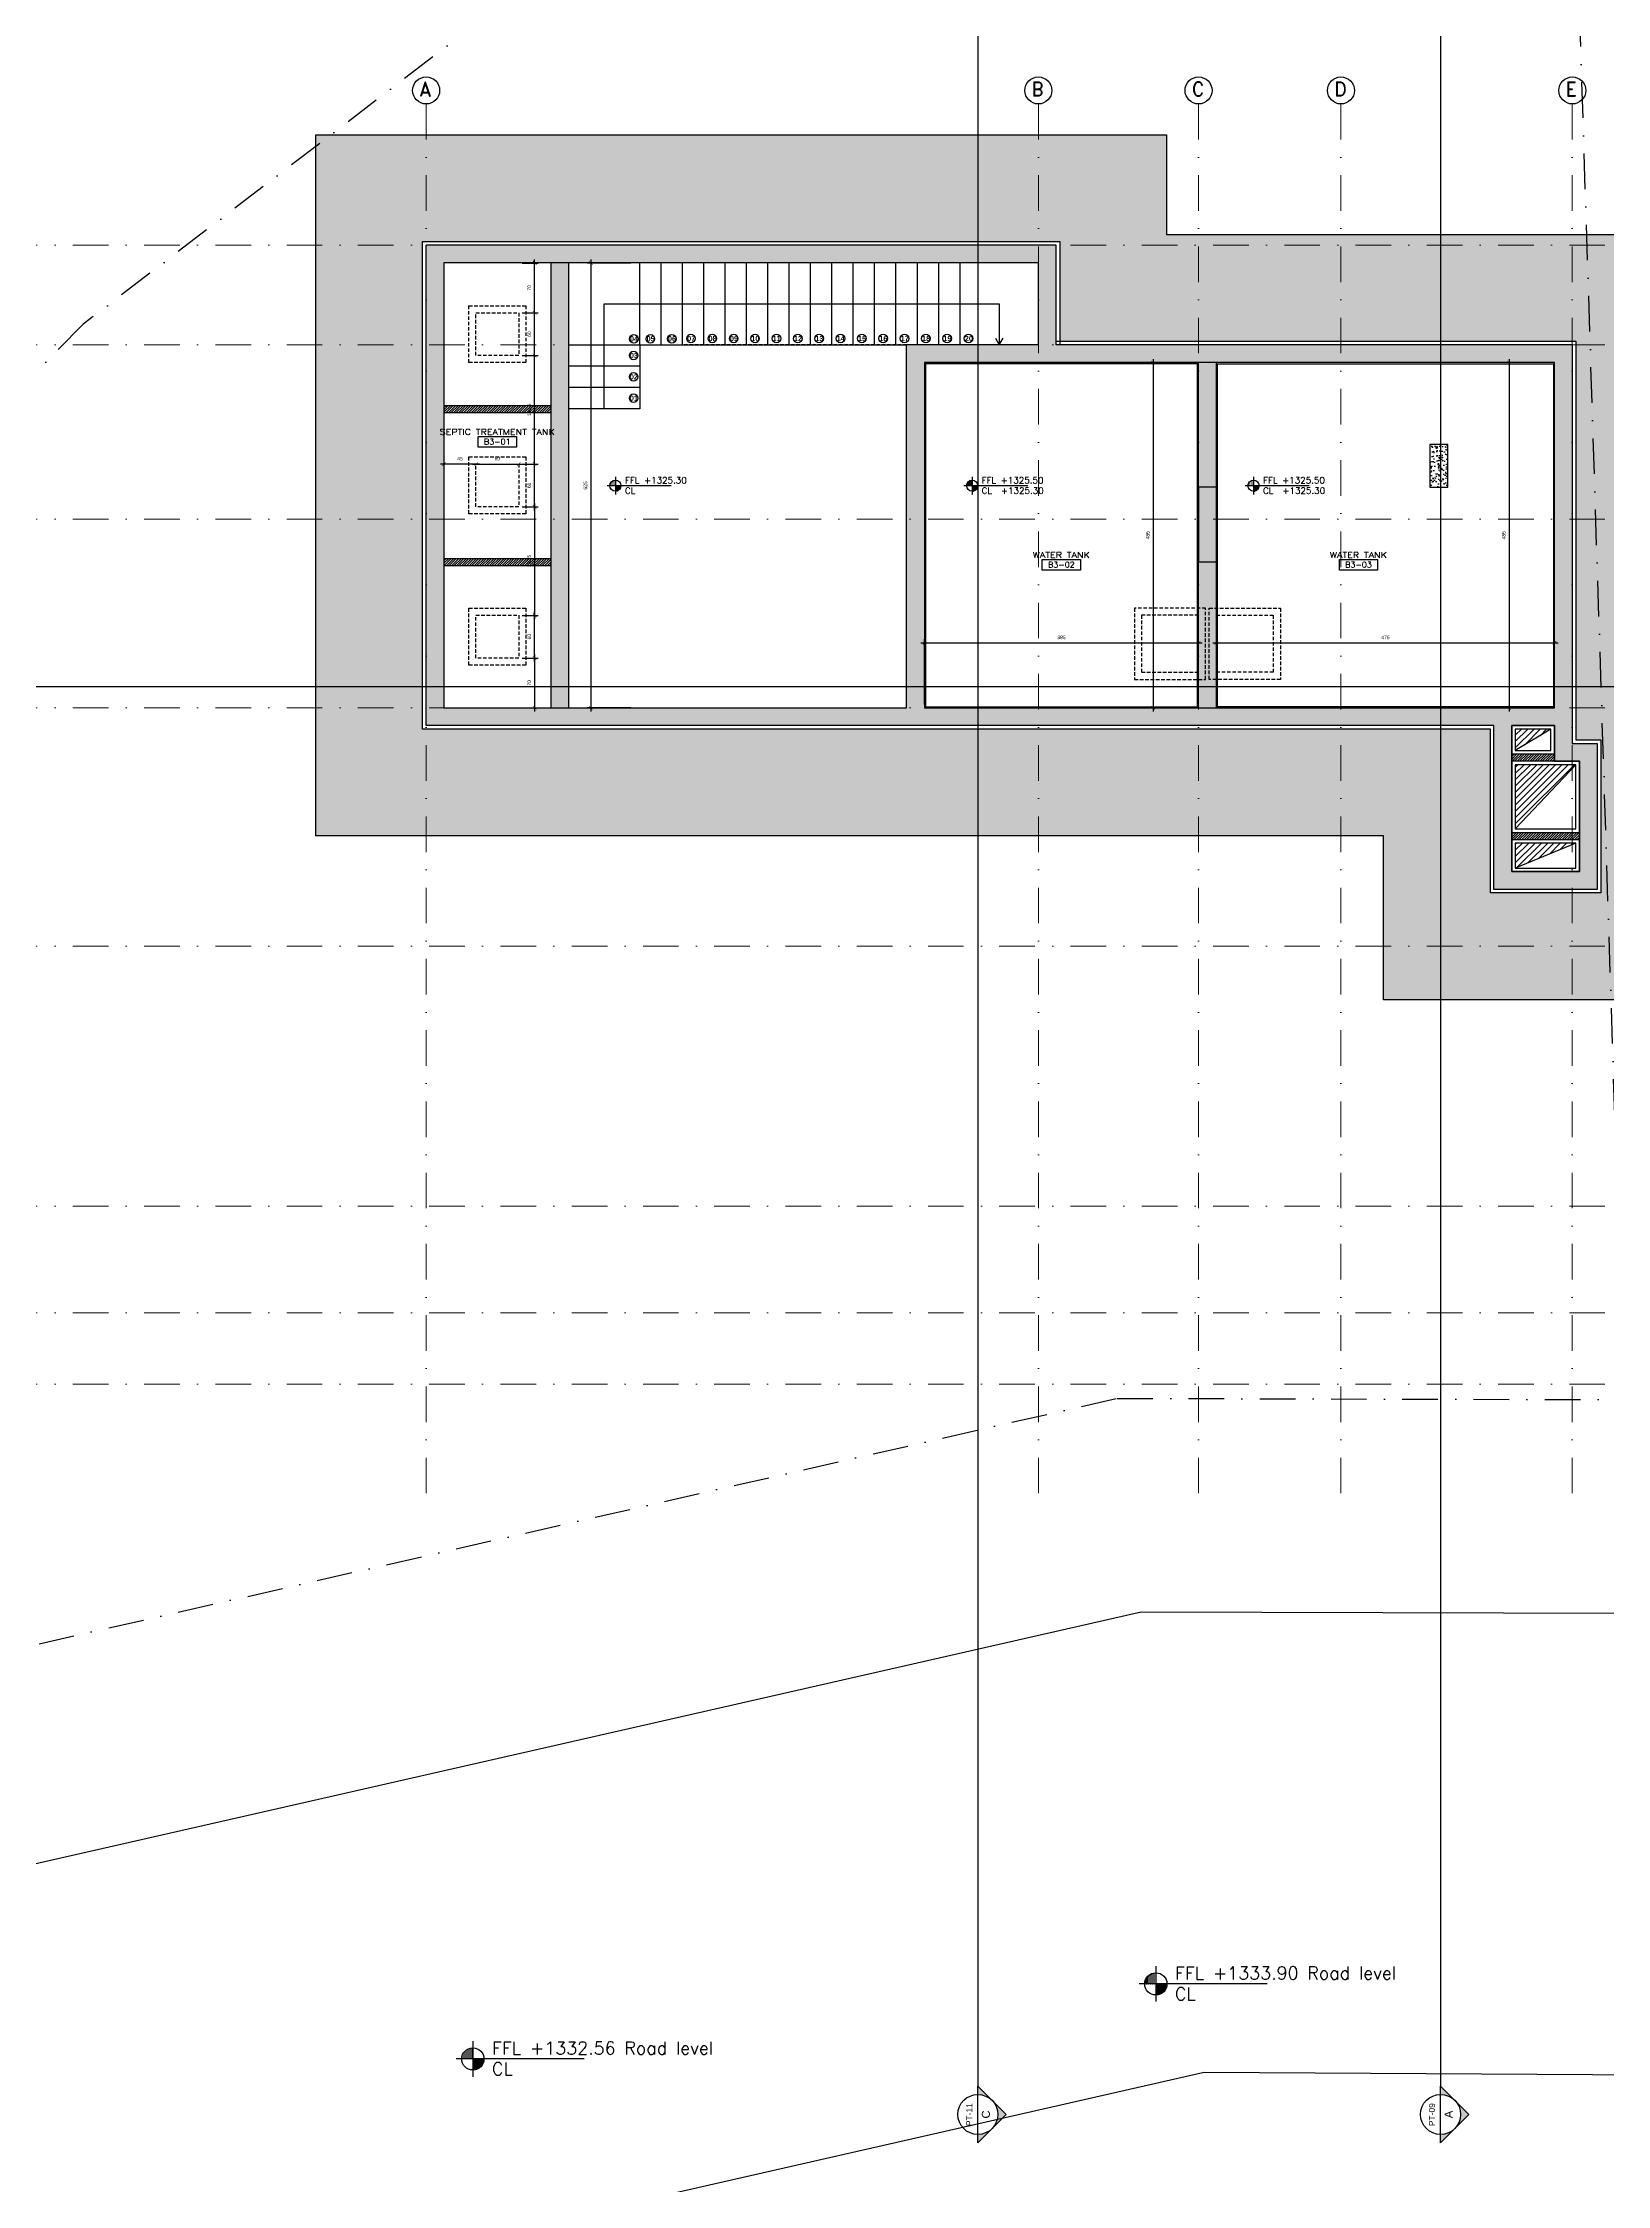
# Model space of a CAD drawing. Header units: centimetres. Extents: x 96271 to 179142, y 9855 to 112216.
# Drawn here: x 138338 to 140536, y 100050 to 103060 of the extents above; entities that cross this region are included whole.
import ezdxf
from ezdxf.enums import TextEntityAlignment as Align

# ---------------------------------------------------------------- set-up
doc = ezdxf.new("R2010")
doc.units = ezdxf.units.CM
doc.header["$LTSCALE"] = 100
doc.header["$MEASUREMENT"] = 0
doc.header["$PDSIZE"] = 0.2
for name, pattern in [('DASHDOT', [1, 0.5, -0.25, 0, -0.25]), ('DASHDOT2', [12.7, 6.35, -3.175, 0, -3.175]), ('DASHED', [0.75, 0.5, -0.25])]:
    doc.linetypes.add(name, pattern=pattern)
doc.layers.get('0').update_dxf_attribs({"linetype": 'CONTINUOUS'})
doc.layers.get('DEFPOINTS').update_dxf_attribs({"linetype": 'CONTINUOUS'})
for name, color, linetype in [('A-ANOTATION', 7, 'CONTINUOUS'), ('A-Dim', 2, 'CONTINUOUS'), ('A-Flor-Str', 3, 'CONTINUOUS'), ('A-Otln-Abv', 1, 'DASHED'), ('A-Otln-Lot Limit', 4, 'CONTINUOUS'), ('A-Patt-CMU', 8, 'CONTINUOUS'), ('A-Patt-Strcr', 8, 'CONTINUOUS'), ('A-PLASTER', 51, 'CONTINUOUS'), ('A-Setback', 3, 'DASHDOT'), ('A-Shaft', 31, 'CONTINUOUS'), ('A-Slab limit', 53, 'CONTINUOUS'), ('A-Wall-Full', 5, 'CONTINUOUS'), ('A-Wall-Strctr', 6, 'CONTINUOUS'), ('plan-elevation level', 7, 'CONTINUOUS'), ('plan-stair steps nbr', 224, 'CONTINUOUS'), ('S-AXIS-ANOT', 1, 'DASHDOT')]:
    doc.layers.add(name, color=color, linetype=linetype)
doc.layers.add('A-Sect-Iden', color=191, linetype='CONTINUOUS', lineweight=25)
doc.layers.add('S-AXIS-GRID', color=1, linetype='DASHDOT2', lineweight=9)
doc.styles.add('ARIAL', font='arialbd.ttf')
doc.styles.add('ROMAND', font='romand.shx', dxfattribs={"height": 10})
doc.styles.add('ROMANS', font='romans.shx')
doc.styles.get("Standard").update_dxf_attribs({"font": 'arial.ttf'})
doc.dimstyles.new('1-50', dxfattribs={"dimtxt": 11.25, "dimasz": 5, "dimexe": 5, "dimexo": 5, "dimgap": 5, "dimtad": 1, "dimdec": 1, "dimrnd": 0.5, "dimzin": 12, "dimdsep": 46, "dimtxsty": 'Standard', "dimblk": 'ARCHTICK', "dimcen": 0.09, "dimdle": 5, "dimadec": 0, "dimazin": 3, "dimtfac": 1, "dimtdec": 1, "dimtix": 1, "dimtofl": 0, "dimtmove": 1, "dimatfit": 3, "dimfxl": 5, "dimtolj": 1, "dimtzin": 0, "dimarcsym": 0})
pattern_1 = [(90, (894916.29, -703049.082), (14.2875, 7.14375), [0, -14.2875])]
pattern_2 = [(50, (139598.393, 77124.047), (14.3452037, -1.2550427), [1.5, -16.5]), (355, (139598.393, 77124.047), (-2.775027, 15.043843), [1.2, -13.2]), (100.451444, (139599.589, 77123.942), (11.570177, 13.7888), [1.274804, -14.022842]), (46.1842, (139598.393, 77128.047), (21.344827, -3.310386), [2.25, -24.75]), (96.63564, (139600.172, 77127.77), (18.693239, 19.482372), [1.912207, -21.034275]), (351.18416, (139598.393, 77128.047), (18.693239, 19.482372), [1.8, -19.8]), (21, (139600.393, 77127.047), (11.938141, -8.052378), [1.5, -16.5]), (326, (139600.393, 77127.047), (4.866307, 14.503001), [1.2, -13.2]), (71.451445, (139601.388, 77126.376), (16.8044475, 6.450623), [1.274804, -14.022842]), (37.5, (139598.393, 77124.047), (0.2431971, 6.6578771), [0, -13.04, 0, -13.4, 0, -13.25]), (7.5, (139598.393, 77124.047), (5.2613907, 7.8882342), [0, -7.64, 0, -12.74, 0, -5.05]), (327.5, (139593.933, 77124.047), (10.6764487, -0.4510974), [0, -5, 0, -15.6, 0, -20.7]), (317.5, (139591.933, 77124.047), (11.6637234, 2.0020996), [0, -6.5, 0, -10.36, 0, -14.7])]

# ---------------------------------------------------------------- blocks, each defined once
blk = doc.blocks.new('_ArchTick')
at = {"color": 0, "linetype": 'ByBlock', "const_width": 0.15}
blk.add_lwpolyline([(-0.5, -0.5), (0.5, 0.5)], dxfattribs=at)
blk = doc.blocks.new('*D202')
at = {"layer": 'A-Dim', "color": 0, "lineweight": -2, "transparency": 16777216}
for p, q in [((139956.6, 102610.3), (139892.9, 102610.3)), ((139897.9, 102615.3), (139897.9, 102120.3)), ((139956.6, 102125.3), (139892.9, 102125.3))]:
    blk.add_line(p, q, dxfattribs=at)
at = {"layer": 'DEFPOINTS', "color": 0, "transparency": 16777216}
for p in [(139961.6, 102610.3), (139897.9, 102125.3), (139961.6, 102125.3)]:
    blk.add_point(p, dxfattribs=at)
at = {"layer": 'A-Dim', "color": 0, "lineweight": -2, "transparency": 16777216, "xscale": 5, "yscale": 5, "zscale": 5}
for p, rotation in [((139897.9, 102610.3), 90), ((139897.9, 102125.3), 270)]:
    blk.add_blockref('_ArchTick', p, dxfattribs=dict(at, rotation=rotation))
at = {"layer": 'A-Dim', "color": 0, "transparency": 16777216, "insert": (139890.3, 102367.8), "char_height": 5, "attachment_point": 5, "rotation": 90}
blk.add_mtext('\\A1;485', dxfattribs=at)
blk = doc.blocks.new('*D203')
at = {"layer": 'A-Dim', "color": 0, "lineweight": -2, "transparency": 16777216}
for p, q in [((139981.6, 102216.7), (140466.6, 102216.7)), ((139986.6, 102130.3), (139986.6, 102221.7)), ((140461.6, 102130.3), (140461.6, 102221.7))]:
    blk.add_line(p, q, dxfattribs=at)
at = {"layer": 'DEFPOINTS', "color": 0, "transparency": 16777216}
for p in [(140461.6, 102216.7), (139986.6, 102125.3), (140461.6, 102125.3)]:
    blk.add_point(p, dxfattribs=at)
at = {"layer": 'A-Dim', "color": 0, "lineweight": -2, "transparency": 16777216, "xscale": 5, "yscale": 5, "zscale": 5, "rotation": 180}
blk.add_blockref('_ArchTick', (139986.6, 102216.7), dxfattribs=at)
at = {"layer": 'A-Dim', "color": 0, "lineweight": -2, "transparency": 16777216, "xscale": 5, "yscale": 5, "zscale": 5}
blk.add_blockref('_ArchTick', (140461.6, 102216.7), dxfattribs=at)
at = {"layer": 'A-Dim', "color": 0, "transparency": 16777216, "insert": (140224.1, 102224.2), "char_height": 5, "attachment_point": 5}
blk.add_mtext('\\A1;475', dxfattribs=at)
blk = doc.blocks.new('*D204')
at = {"layer": 'A-Dim', "color": 0, "lineweight": -2, "transparency": 16777216}
for p, q in [((139571.6, 102216.7), (139966.6, 102216.7)), ((139576.6, 102130.3), (139576.6, 102221.7)), ((139961.6, 102130.3), (139961.6, 102221.7))]:
    blk.add_line(p, q, dxfattribs=at)
at = {"layer": 'DEFPOINTS', "color": 0, "transparency": 16777216}
for p in [(139961.6, 102216.7), (139576.6, 102125.3), (139961.6, 102125.3)]:
    blk.add_point(p, dxfattribs=at)
at = {"layer": 'A-Dim', "color": 0, "lineweight": -2, "transparency": 16777216, "xscale": 5, "yscale": 5, "zscale": 5, "rotation": 180}
blk.add_blockref('_ArchTick', (139576.6, 102216.7), dxfattribs=at)
at = {"layer": 'A-Dim', "color": 0, "lineweight": -2, "transparency": 16777216, "xscale": 5, "yscale": 5, "zscale": 5}
blk.add_blockref('_ArchTick', (139961.6, 102216.7), dxfattribs=at)
at = {"layer": 'A-Dim', "color": 0, "transparency": 16777216, "insert": (139769.1, 102224.3), "char_height": 5, "attachment_point": 5}
blk.add_mtext('\\A1;385', dxfattribs=at)
blk = doc.blocks.new('CL-FFL-PLAN')
at = {"layer": 'plan-elevation level'}
h = blk.add_hatch(dxfattribs=at)
h.set_pattern_fill('DOTS', color=232, scale=9, angle=90, style=0)
h.set_pattern_definition(pattern_1)
h.paths.add_polyline_path([(-1229, 207), (-1229, 50), (-1385, 50, -0.414214)])
h = blk.add_hatch(dxfattribs=at)
h.set_pattern_fill('DOTS', color=232, scale=9, angle=90, style=0)
h.set_pattern_definition(pattern_1)
h.paths.add_polyline_path([(-1229, 50), (-1072, 50, -0.414214), (-1229, -106)])
at = {"layer": 'plan-elevation level', "color": 7, "ltscale": 111}
for p, q in [((337, 50), (-1463, 50)), ((-1229, 301), (-1229, -200))]:
    blk.add_line(p, q, dxfattribs=at)
blk.add_circle((-1229, 50), 156, dxfattribs=at)
at = {"layer": 'plan-elevation level', "color": 111, "ltscale": 111, "style": 'ROMAND'}
for s, p in [('CL', (-960, -180)), ('FFL', (-960, 110))]:
    blk.add_text(s, height=180, dxfattribs=at).set_placement(p)
for tag, p in [('FFL', (-424, 113)), ('CL', (-417, -180))]:
    blk.add_attdef(tag, p, '', height=180, dxfattribs=at)
blk = doc.blocks.new('*D205')
at = {"layer": 'A-Dim', "color": 0, "lineweight": -2, "transparency": 16777216}
for p, q in [((140456.6, 102610.3), (140392.9, 102610.3)), ((140397.9, 102615.3), (140397.9, 102120.3)), ((140456.6, 102125.3), (140392.9, 102125.3))]:
    blk.add_line(p, q, dxfattribs=at)
at = {"layer": 'DEFPOINTS', "color": 0, "transparency": 16777216}
for p in [(140461.6, 102610.3), (140397.9, 102125.3), (140461.6, 102125.3)]:
    blk.add_point(p, dxfattribs=at)
at = {"layer": 'A-Dim', "color": 0, "lineweight": -2, "transparency": 16777216, "xscale": 5, "yscale": 5, "zscale": 5}
for p, rotation in [((140397.9, 102610.3), 90), ((140397.9, 102125.3), 270)]:
    blk.add_blockref('_ArchTick', p, dxfattribs=dict(at, rotation=rotation))
at = {"layer": 'A-Dim', "color": 0, "transparency": 16777216, "insert": (140390.3, 102367.8), "char_height": 5, "attachment_point": 5, "rotation": 90}
blk.add_mtext('\\A1;485', dxfattribs=at)
blk = doc.blocks.new('Anno_Section_A2')
blk.add_line((2.5, 0), (-2.5, 0))
blk.add_circle((0, 0), 2.5)
at = {"style": 'ROMANS'}
blk.add_attdef('NUMBER', text='', height=1, dxfattribs=at).set_placement((0, 0.5), align=Align.CENTER)
blk.add_attdef('SHEET', text='', height=0.75, dxfattribs=at).set_placement((0, -0.5), align=Align.TOP_CENTER)
blk = doc.blocks.new('Anno_Arrow_A2')
h = blk.add_hatch(color=256)
h.paths.add_polyline_path([(-1.77, 1.77), (-3.54, 0), (-2.5, 0, -0.198912)])
h.paths.add_polyline_path([(0, 3.54), (-1.77, 1.77, -0.414214), (1.77, 1.77)])
h.paths.add_polyline_path([(2.37, 1.16), (2.25, 1.1, -0.114349), (2.5, 0), (3.54, 0)])
h.paths.add_polyline_path([(1.77, 1.77, -0.082683), (2.25, 1.1), (2.37, 1.16)])
blk.add_lwpolyline([(-2.5, 0), (-3.54, 0), (0, 3.54), (3.54, 0), (2.5, 0)])
blk = doc.blocks.new('*D200')
at = {"layer": 'A-Dim', "color": 0, "lineweight": -2, "transparency": 16777216}
for p, q in [((139107.9, 102755.3), (139107.9, 102120.3)), ((139163.9, 102750.3), (139102.9, 102750.3)), ((139163.9, 102125.3), (139102.9, 102125.3))]:
    blk.add_line(p, q, dxfattribs=at)
at = {"layer": 'DEFPOINTS', "color": 0, "transparency": 16777216}
for p in [(139168.9, 102750.3), (139107.9, 102125.3), (139168.9, 102125.3)]:
    blk.add_point(p, dxfattribs=at)
at = {"layer": 'A-Dim', "color": 0, "lineweight": -2, "transparency": 16777216, "xscale": 5, "yscale": 5, "zscale": 5}
for p, rotation in [((139107.9, 102750.3), 90), ((139107.9, 102125.3), 270)]:
    blk.add_blockref('_ArchTick', p, dxfattribs=dict(at, rotation=rotation))
at = {"layer": 'A-Dim', "color": 0, "transparency": 16777216, "insert": (139100.3, 102437.8), "char_height": 5, "attachment_point": 5, "rotation": 90}
blk.add_mtext('\\A1;625', dxfattribs=at)
blk = doc.blocks.new('room tag')
at = {"color": 7}
blk.add_lwpolyline([(-571, 112), (613, 112), (613, -224), (-571, -224)], close=True, dxfattribs=at)
at = {"color": 2, "style": 'ROMAND'}
blk.add_attdef('ROOM.NO', text='', height=180, dxfattribs=at).set_placement((20, -140), align=Align.CENTER)
at = {"color": 30, "style": 'ROMAND', "width": 1.2}
blk.add_attdef('ROOM', text='', height=180, dxfattribs=at).set_placement((17, 162), align=Align.CENTER)
blk = doc.blocks.new('*D280')
at = {"layer": 'A-Dim', "color": 0, "lineweight": -2, "transparency": 16777216}
blk.add_line((138951.6, 102467.8), (138896.6, 102467.8), dxfattribs=at)
at = {"layer": 'DEFPOINTS', "color": 0, "transparency": 16777216}
for p in [(138901.6, 102467.8), (138901.6, 102467.8), (138946.6, 102467.8)]:
    blk.add_point(p, dxfattribs=at)
at = {"layer": 'A-Dim', "color": 0, "lineweight": -2, "transparency": 16777216, "xscale": 5, "yscale": 5, "zscale": 5, "rotation": 180}
blk.add_blockref('_ArchTick', (138901.6, 102467.8), dxfattribs=at)
at = {"layer": 'A-Dim', "color": 0, "lineweight": -2, "transparency": 16777216, "xscale": 5, "yscale": 5, "zscale": 5}
blk.add_blockref('_ArchTick', (138946.6, 102467.8), dxfattribs=at)
at = {"layer": 'A-Dim', "color": 0, "transparency": 16777216, "insert": (138924.1, 102475.4), "char_height": 5, "attachment_point": 5}
blk.add_mtext('\\A1;45', dxfattribs=at)
blk = doc.blocks.new('*D281')
at = {"layer": 'A-Dim', "color": 0, "lineweight": -2, "transparency": 16777216}
blk.add_line((138941.6, 102467.8), (139011.6, 102467.8), dxfattribs=at)
at = {"layer": 'DEFPOINTS', "color": 0, "transparency": 16777216}
for p in [(138946.6, 102467.8), (139006.6, 102467.8), (139006.6, 102467.8)]:
    blk.add_point(p, dxfattribs=at)
at = {"layer": 'A-Dim', "color": 0, "lineweight": -2, "transparency": 16777216, "xscale": 5, "yscale": 5, "zscale": 5, "rotation": 180}
blk.add_blockref('_ArchTick', (138946.6, 102467.8), dxfattribs=at)
at = {"layer": 'A-Dim', "color": 0, "lineweight": -2, "transparency": 16777216, "xscale": 5, "yscale": 5, "zscale": 5}
blk.add_blockref('_ArchTick', (139006.6, 102467.8), dxfattribs=at)
at = {"layer": 'A-Dim', "color": 0, "transparency": 16777216, "insert": (138976.6, 102475.4), "char_height": 5, "attachment_point": 5}
blk.add_mtext('\\A1;60', dxfattribs=at)
blk = doc.blocks.new('*D282')
at = {"layer": 'A-Dim', "color": 0, "lineweight": -2, "transparency": 16777216}
for p, q in [((139011.6, 102467.8), (139034, 102467.8)), ((139029, 102402.8), (139029, 102472.8)), ((139011.6, 102407.8), (139034, 102407.8))]:
    blk.add_line(p, q, dxfattribs=at)
at = {"layer": 'DEFPOINTS', "color": 0, "transparency": 16777216}
for p in [(139006.6, 102467.8), (139029, 102467.8), (139006.6, 102407.8)]:
    blk.add_point(p, dxfattribs=at)
at = {"layer": 'A-Dim', "color": 0, "lineweight": -2, "transparency": 16777216, "xscale": 5, "yscale": 5, "zscale": 5}
for p, rotation in [((139029, 102467.8), 90), ((139029, 102407.8), 270)]:
    blk.add_blockref('_ArchTick', p, dxfattribs=dict(at, rotation=rotation))
at = {"layer": 'A-Dim', "color": 0, "transparency": 16777216, "insert": (139021.4, 102437.8), "char_height": 5, "attachment_point": 5, "rotation": 90}
blk.add_mtext('\\A1;60', dxfattribs=at)
blk = doc.blocks.new('*D283')
at = {"layer": 'A-Dim', "color": 0, "lineweight": -2, "transparency": 16777216}
for p, q in [((139011.6, 102407.8), (139034, 102407.8)), ((139029, 102412.8), (139029, 102250.3)), ((139011.6, 102255.3), (139034, 102255.3))]:
    blk.add_line(p, q, dxfattribs=at)
at = {"layer": 'DEFPOINTS', "color": 0, "transparency": 16777216}
for p in [(139006.6, 102407.8), (139006.6, 102255.3), (139029, 102255.3)]:
    blk.add_point(p, dxfattribs=at)
at = {"layer": 'A-Dim', "color": 0, "lineweight": -2, "transparency": 16777216, "xscale": 5, "yscale": 5, "zscale": 5}
for p, rotation in [((139029, 102407.8), 90), ((139029, 102255.3), 270)]:
    blk.add_blockref('_ArchTick', p, dxfattribs=dict(at, rotation=rotation))
at = {"layer": 'A-Dim', "color": 0, "transparency": 16777216, "insert": (139021.4, 102331.6), "char_height": 5, "attachment_point": 5, "rotation": 90}
blk.add_mtext('\\A1;152.5', dxfattribs=at)
blk = doc.blocks.new('*D284')
at = {"layer": 'A-Dim', "color": 0, "lineweight": -2, "transparency": 16777216}
for p, q in [((139011.6, 102255.3), (139034, 102255.3)), ((139029, 102190.3), (139029, 102260.3)), ((139011.6, 102195.3), (139034, 102195.3))]:
    blk.add_line(p, q, dxfattribs=at)
at = {"layer": 'DEFPOINTS', "color": 0, "transparency": 16777216}
for p in [(139006.6, 102255.3), (139029, 102255.3), (139006.6, 102195.3)]:
    blk.add_point(p, dxfattribs=at)
at = {"layer": 'A-Dim', "color": 0, "lineweight": -2, "transparency": 16777216, "xscale": 5, "yscale": 5, "zscale": 5}
for p, rotation in [((139029, 102255.3), 90), ((139029, 102195.3), 270)]:
    blk.add_blockref('_ArchTick', p, dxfattribs=dict(at, rotation=rotation))
at = {"layer": 'A-Dim', "color": 0, "transparency": 16777216, "insert": (139021.4, 102225.3), "char_height": 5, "attachment_point": 5, "rotation": 90}
blk.add_mtext('\\A1;60', dxfattribs=at)
blk = doc.blocks.new('*D285')
at = {"layer": 'A-Dim', "color": 0, "lineweight": -2, "transparency": 16777216}
for p, q in [((139011.6, 102195.3), (139034, 102195.3)), ((139029, 102200.3), (139029, 102120.3)), ((139011.6, 102125.3), (139034, 102125.3))]:
    blk.add_line(p, q, dxfattribs=at)
at = {"layer": 'DEFPOINTS', "color": 0, "transparency": 16777216}
for p in [(139006.6, 102195.3), (139006.6, 102125.3), (139029, 102125.3)]:
    blk.add_point(p, dxfattribs=at)
at = {"layer": 'A-Dim', "color": 0, "lineweight": -2, "transparency": 16777216, "xscale": 5, "yscale": 5, "zscale": 5}
for p, rotation in [((139029, 102195.3), 90), ((139029, 102125.3), 270)]:
    blk.add_blockref('_ArchTick', p, dxfattribs=dict(at, rotation=rotation))
at = {"layer": 'A-Dim', "color": 0, "transparency": 16777216, "insert": (139021.4, 102160.3), "char_height": 5, "attachment_point": 5, "rotation": 90}
blk.add_mtext('\\A1;70', dxfattribs=at)
blk = doc.blocks.new('*D286')
at = {"layer": 'A-Dim', "color": 0, "lineweight": -2, "transparency": 16777216}
for p, q in [((139011.6, 102620.3), (139034, 102620.3)), ((139029, 102462.8), (139029, 102625.3)), ((139011.6, 102467.8), (139034, 102467.8))]:
    blk.add_line(p, q, dxfattribs=at)
at = {"layer": 'DEFPOINTS', "color": 0, "transparency": 16777216}
for p in [(139006.6, 102620.3), (139029, 102620.3), (139006.6, 102467.8)]:
    blk.add_point(p, dxfattribs=at)
at = {"layer": 'A-Dim', "color": 0, "lineweight": -2, "transparency": 16777216, "xscale": 5, "yscale": 5, "zscale": 5}
for p, rotation in [((139029, 102620.3), 90), ((139029, 102467.8), 270)]:
    blk.add_blockref('_ArchTick', p, dxfattribs=dict(at, rotation=rotation))
at = {"layer": 'A-Dim', "color": 0, "transparency": 16777216, "insert": (139021.4, 102544.1), "char_height": 5, "attachment_point": 5, "rotation": 90}
blk.add_mtext('\\A1;152.5', dxfattribs=at)
blk = doc.blocks.new('*D287')
at = {"layer": 'A-Dim', "color": 0, "lineweight": -2, "transparency": 16777216}
for p, q in [((139011.6, 102680.3), (139034, 102680.3)), ((139029, 102615.3), (139029, 102685.3)), ((139011.6, 102620.3), (139034, 102620.3))]:
    blk.add_line(p, q, dxfattribs=at)
at = {"layer": 'DEFPOINTS', "color": 0, "transparency": 16777216}
for p in [(139006.6, 102680.3), (139029, 102680.3), (139006.6, 102620.3)]:
    blk.add_point(p, dxfattribs=at)
at = {"layer": 'A-Dim', "color": 0, "lineweight": -2, "transparency": 16777216, "xscale": 5, "yscale": 5, "zscale": 5}
for p, rotation in [((139029, 102680.3), 90), ((139029, 102620.3), 270)]:
    blk.add_blockref('_ArchTick', p, dxfattribs=dict(at, rotation=rotation))
at = {"layer": 'A-Dim', "color": 0, "transparency": 16777216, "insert": (139021.4, 102650.3), "char_height": 5, "attachment_point": 5, "rotation": 90}
blk.add_mtext('\\A1;60', dxfattribs=at)
blk = doc.blocks.new('*D288')
at = {"layer": 'A-Dim', "color": 0, "lineweight": -2, "transparency": 16777216}
for p, q in [((139029, 102675.3), (139029, 102755.3)), ((139011.6, 102750.3), (139034, 102750.3)), ((139011.6, 102680.3), (139034, 102680.3))]:
    blk.add_line(p, q, dxfattribs=at)
at = {"layer": 'DEFPOINTS', "color": 0, "transparency": 16777216}
for p in [(139006.6, 102750.3), (139029, 102750.3), (139006.6, 102680.3)]:
    blk.add_point(p, dxfattribs=at)
at = {"layer": 'A-Dim', "color": 0, "lineweight": -2, "transparency": 16777216, "xscale": 5, "yscale": 5, "zscale": 5}
for p, rotation in [((139029, 102750.3), 90), ((139029, 102680.3), 270)]:
    blk.add_blockref('_ArchTick', p, dxfattribs=dict(at, rotation=rotation))
at = {"layer": 'A-Dim', "color": 0, "transparency": 16777216, "insert": (139021.4, 102715.3), "char_height": 5, "attachment_point": 5, "rotation": 90}
blk.add_mtext('\\A1;70', dxfattribs=at)

msp = doc.modelspace()

# ---------------------------------------------------------------- hatches: boundary and pattern name
h = msp.add_hatch()
h.set_pattern_fill('ANSI31', color=256)
h.set_pattern_definition([(45, (149598.39317, 77124.04687), (-0.08838834765, 0.08838834765), [])])
h.paths.add_polyline_path([(139498.225, 102405.728), (139538.812, 102405.728), (139538.812, 102428.911), (139498.225, 102428.911)], flags=9)
h.paths.add_polyline_path([(139718.8, 102542.051), (139718.8, 102573.898), (139695.617, 102573.898), (139695.617, 102542.051)], flags=9)
at = {"layer": 'A-Patt-CMU'}
h = msp.add_hatch(dxfattribs=at)
h.set_pattern_fill('ANSI31', color=256, scale=20, angle=180)
h.set_pattern_definition([(225, (139598.3932, 77124.0469), (1.76776695, -1.76776695), [])])
h.paths.add_polyline_path([(139051.559, 102540.333), (139051.559, 102550.333), (138901.559, 102550.333), (138901.559, 102540.333)])
h.paths.add_polyline_path([(139051.559, 102325.333), (139051.559, 102335.333), (138901.559, 102335.333), (138901.559, 102325.333)])
h = msp.add_hatch(dxfattribs=at)
h.set_pattern_fill('ANSI31', color=256, scale=20, angle=180)
h.set_pattern_definition([(225, (149778.3932, 76934.0933), (1.76776695, -1.76776695), [])])
h.paths.add_polyline_path([(140461.559, 102060.329), (140401.559, 102060.329), (140401.559, 102050.329), (140461.559, 102050.329)])
h.paths.add_polyline_path([(140496.559, 101940.329), (140496.559, 101950.329), (140401.559, 101950.329), (140401.559, 101940.329)])
at = {"layer": 'A-Patt-Strcr'}
h = msp.add_hatch(dxfattribs=at)
h.set_pattern_fill('EARTH', color=256, scale=100)
h.set_pattern_definition([(0, (139598.393, 77124.047), (25, 25), [25, -25]), (0, (139598.393, 77133.422), (25, 25), [25, -25]), (0, (139598.393, 77142.797), (25, 25), [25, -25]), (90, (139601.518, 77145.922), (-25, 25), [25, -25]), (90, (139610.893, 77145.922), (-25, 25), [25, -25]), (90, (139620.268, 77145.922), (-25, 25), [25, -25])])
h.paths.add_polyline_path([(139916.559, 102930.329), (138721.559, 102930.329), (138721.559, 101945.333), (140221.559, 101945.333), (140221.559, 101715.329), (140676.559, 101715.329), (140676.559, 102230.329), (140641.559, 102230.329), (140641.559, 102790.329), (139916.559, 102790.329)])
h.paths.add_polyline_path([(139766.559, 102780.329), (139766.559, 102640.329), (140491.559, 102640.329), (140491.559, 102080.329), (140526.559, 102080.329), (140526.559, 101865.329), (140371.559, 101865.329), (140371.559, 102095.333), (138871.559, 102095.333), (138871.559, 102780.329)], flags=16)
h = msp.add_hatch(dxfattribs=at)
h.set_pattern_fill('AR-CONC', color=256, scale=2)
h.set_pattern_definition(pattern_2)
h.paths.add_polyline_path([(140486.559, 102635.329), (139761.559, 102635.329), (139761.559, 102775.329), (139401.559, 102775.329), (138876.559, 102775.329), (138876.559, 102100.333), (140376.559, 102100.333), (140376.559, 101870.329), (140521.559, 101870.329), (140521.559, 102075.329), (140486.559, 102075.329)])
h.paths.add_polyline_path([(140461.559, 102610.329), (140461.559, 102125.333), (139576.559, 102125.333), (139576.559, 102610.329)], flags=16)
h.paths.add_polyline_path([(139736.559, 102635.329), (139551.559, 102635.329), (139551.559, 102125.333), (138901.559, 102125.333), (138901.559, 102750.329), (139736.559, 102750.329)], flags=16)
h.paths.add_polyline_path([(139961.559, 102435.329), (139986.559, 102435.329), (139986.559, 102330.329), (139961.559, 102330.329)], flags=0)
h.paths.add_polyline_path([(140401.559, 102100.333), (140461.559, 102100.333), (140461.559, 102050.329), (140496.559, 102050.329), (140496.559, 101895.329), (140401.559, 101895.329)], flags=16)
h.paths.add_polyline_path([(139986.559, 102610.329), (139961.559, 102610.329), (139961.559, 102435.329), (139986.559, 102435.329)], flags=0)
h.paths.add_polyline_path([(139986.559, 102435.329), (139961.559, 102435.329), (139961.559, 102330.329), (139986.559, 102330.329)], flags=0)
h.paths.add_polyline_path([(139986.559, 102330.329), (139961.559, 102330.329), (139961.559, 102125.333), (139986.559, 102125.333)], flags=0)
h = msp.add_hatch(dxfattribs=at)
h.set_pattern_fill('AR-CONC', color=256, scale=2)
h.set_pattern_definition(pattern_2)
h.paths.add_polyline_path([(139986.559, 102610.329), (139961.559, 102610.329), (139961.559, 102435.329), (139986.559, 102435.329)])
h.paths.add_polyline_path([(139986.559, 102435.329), (139961.559, 102435.329), (139961.559, 102330.329), (139986.559, 102330.329)])
h.paths.add_polyline_path([(139986.559, 102330.329), (139961.559, 102330.329), (139961.559, 102125.333), (139986.559, 102125.333)])
h.paths.add_polyline_path([(139076.559, 102750.329), (139051.559, 102750.329), (139051.559, 102125.333), (139076.559, 102125.333)])
h = msp.add_hatch(dxfattribs=at)
h.set_pattern_fill('AR-CONC', color=256, scale=2)
h.set_pattern_definition(pattern_2)
h.paths.add_polyline_path([(140311.559, 102495.329), (140286.559, 102495.329), (140286.559, 102435.329), (140311.559, 102435.329)])
at = {"layer": 'A-Shaft'}
h = msp.add_hatch(dxfattribs=at)
h.set_pattern_fill('ANSI31', color=256, scale=50)
h.set_pattern_definition([(45, (149778.393, 76934.0933), (-4.4194174, 4.4194174), [])])
h.paths.add_polyline_path([(140456.559, 102095.333), (140406.559, 102095.333), (140406.559, 102065.329)])
h = msp.add_hatch(dxfattribs=at)
h.set_pattern_fill('ANSI31', color=256, scale=50)
h.set_pattern_definition([(45, (8537.719, 22215.9755), (-4.41941738, 4.41941738), [])])
h.paths.add_polyline_path([(140406.559, 101955.329), (140491.559, 102045.329), (140406.559, 102045.329)])
h = msp.add_hatch(dxfattribs=at)
h.set_pattern_fill('ANSI31', color=256, scale=50)
h.set_pattern_definition([(45, (8517.719, 22105.9755), (-4.41941738, 4.41941738), [])])
h.paths.add_polyline_path([(140406.559, 101900.329), (140491.559, 101935.329), (140406.559, 101935.329)])

# ---------------------------------------------------------------- linework, layer by layer
at = {"layer": 'A-Flor-Str'}
for p, q in [((139176.559, 102635.329), (139176.559, 102750.329)), ((139206.559, 102635.329), (139206.559, 102750.329)), ((139236.559, 102635.329), (139236.559, 102750.329)), ((139266.559, 102635.329), (139266.559, 102750.329)), ((139296.559, 102635.329), (139296.559, 102750.329)), ((139326.559, 102635.329), (139326.559, 102750.329)), ((139356.559, 102635.329), (139356.559, 102750.329)), ((139386.559, 102635.329), (139386.559, 102750.329)), ((139416.559, 102635.329), (139416.559, 102750.329)), ((139446.559, 102635.329), (139446.559, 102750.329)), ((139476.559, 102635.329), (139476.559, 102750.329)), ((139506.559, 102635.329), (139506.559, 102750.329)), ((139536.559, 102635.329), (139536.559, 102750.329)), ((139566.559, 102635.329), (139566.559, 102750.329)), ((139596.559, 102635.329), (139596.559, 102750.329)), ((139626.559, 102635.329), (139626.559, 102750.329)), ((139076.559, 102635.329), (139176.559, 102635.329)), ((139176.559, 102635.329), (139176.559, 102605.329)), ((139176.559, 102635.329), (139551.559, 102635.329)), ((139176.559, 102605.329), (139076.559, 102605.329)), ((139176.559, 102605.329), (139176.559, 102575.329)), ((139176.559, 102575.329), (139076.559, 102575.329)), ((139176.559, 102575.329), (139176.559, 102545.329)), ((139176.559, 102545.329), (139076.559, 102545.329))]:
    msp.add_line(p, q, dxfattribs=at)
for points in [[(139126.559, 102545.329), (139126.559, 102692.829), (139626.559, 102692.829), (139681.559, 102692.829), (139681.559, 102635.329)], [(139676.124, 102644.744), (139681.559, 102635.329), (139686.995, 102644.744)]]:
    msp.add_lwpolyline(points, dxfattribs=at)
at = {"layer": 'A-Otln-Abv', "ltscale": 0.1}
for p, q in [((139236.559, 102635.329), (139236.559, 102750.329)), ((139551.559, 102635.329), (139236.559, 102635.329))]:
    msp.add_line(p, q, dxfattribs=at)
for points in [[(138936.559, 102690.331), (139016.559, 102690.331), (139016.559, 102610.331), (138936.559, 102610.331)], [(138946.559, 102680.331), (139006.559, 102680.331), (139006.559, 102620.331), (138946.559, 102620.331)], [(138936.559, 102477.833), (139016.559, 102477.833), (139016.559, 102397.833), (138936.559, 102397.833)], [(138946.559, 102467.833), (139006.559, 102467.833), (139006.559, 102407.833), (138946.559, 102407.833)], [(138936.559, 102265.333), (139016.559, 102265.333), (139016.559, 102185.333), (138936.559, 102185.333)], [(138946.559, 102255.333), (139006.559, 102255.333), (139006.559, 102195.333), (138946.559, 102195.333)], [(139971.559, 102265.333), (139871.559, 102265.333), (139871.559, 102165.333), (139971.559, 102165.333)], [(139961.559, 102255.333), (139881.559, 102255.333), (139881.559, 102175.333), (139961.559, 102175.333)], [(139976.559, 102265.333), (140076.559, 102265.333), (140076.559, 102165.333), (139976.559, 102165.333)], [(139986.559, 102255.333), (140066.559, 102255.333), (140066.559, 102175.333), (139986.559, 102175.333)]]:
    msp.add_lwpolyline(points, close=True, dxfattribs=at)
at = {"layer": 'A-Otln-Lot Limit'}
for points in [[(136965.712, 100479.123), (137206.535, 100394.564), (137669.865, 100351.712), (139880.741, 100855.19), (141068.865, 100851.94), (140904.471, 106012.018), (140151.894, 106776.773), (140222.083, 107217.518), (139747.22, 107140.456), (139010.375, 107171.007), (138361.687, 107204.5), (137783.533, 107219.682), (137242.113, 106719.747), (137087.264, 106618.541), (136965.712, 100479.08)], [(136358.63, 100003.381), (137049.382, 99760.839), (137736.484, 99700.241), (139969.68, 100208.803), (142228.733, 100195.091), (142638.47, 100315.364)]]:
    msp.add_lwpolyline(points, dxfattribs=at)
at = {"layer": 'A-Patt-Strcr'}
msp.add_lwpolyline([(139916.559, 102790.329), (140641.559, 102790.329), (140641.559, 102230.329), (140676.559, 102230.329), (140676.559, 101715.329), (140221.559, 101715.329), (140221.559, 101945.333), (138721.559, 101945.333), (138721.559, 102930.329), (139916.559, 102930.329)], close=True, dxfattribs=at)
msp.add_lwpolyline([(139761.559, 102640.329), (140491.559, 102640.329), (140491.559, 102080.329), (140526.559, 102080.329), (140526.559, 101865.329), (140371.559, 101865.329), (140371.559, 102095.333), (138871.559, 102095.333), (138871.559, 102780.329), (139766.559, 102780.329), (139766.559, 102635.329)], dxfattribs=at)
at = {"layer": 'A-PLASTER'}
for points in [[(139578.059, 102126.833), (139960.059, 102126.833), (139960.059, 102608.829), (139578.059, 102608.829)], [(139988.059, 102608.829), (140460.059, 102608.829), (140460.059, 102126.833), (139988.059, 102126.833)]]:
    msp.add_lwpolyline(points, close=True, dxfattribs=at)
at = {"layer": 'A-Sect-Iden'}
for p, q in [((139651.559, 103927.158), (139651.559, 100188.999)), ((140301.559, 103927.158), (140301.559, 100188.999)), ((136383.148, 102155.286), (141114.439, 102155.286))]:
    msp.add_line(p, q, dxfattribs=at)
at = {"layer": 'A-Setback'}
msp.add_lwpolyline([(140559.009, 101153.336), (140410.95, 105800.674), (139618.405, 106606.045), (139624.608, 106644.996), (138745.22, 106680.475), (137970.463, 106711.734), (137582.107, 106353.135), (137469.619, 100671.512), (137649.878, 100654.841), (139847.419, 101155.283)], close=True, dxfattribs=at)
msp.add_lwpolyline([(141393.919, 104452.654), (140950.164, 104070.567), (140004.469, 103633.251), (139124.62, 103222.439), (138394.927, 102664.302), (138104.345, 102368.535), (137928.014, 102072.517), (137638.607, 101504.673)], dxfattribs=at)
at = {"layer": 'A-Shaft'}
for p, q in [((140456.559, 102095.333), (140406.559, 102065.329)), ((140491.559, 102045.329), (140406.559, 101955.329)), ((140491.559, 101935.329), (140406.559, 101900.329))]:
    msp.add_line(p, q, dxfattribs=at)
for points in [[(140456.559, 102095.333), (140406.559, 102095.333), (140406.559, 102065.329), (140456.559, 102065.329)], [(140491.559, 102045.329), (140406.559, 102045.329), (140406.559, 101955.329), (140491.559, 101955.329)], [(140491.559, 101935.329), (140406.559, 101935.329), (140406.559, 101900.329), (140491.559, 101900.329)]]:
    msp.add_lwpolyline(points, close=True, dxfattribs=at)
at = {"layer": 'A-Slab limit'}
msp.add_lwpolyline([(140461.559, 102100.333), (140461.559, 102050.329), (140496.559, 102050.329), (140496.559, 101895.329), (140401.559, 101895.329), (140401.559, 102100.333), (140461.559, 102100.333)], dxfattribs=at)
at = {"layer": 'A-Wall-Full'}
for p, q in [((138901.559, 102550.333), (139051.559, 102550.333)), ((138901.559, 102540.333), (139051.559, 102540.333)), ((138901.559, 102335.333), (139051.559, 102335.333)), ((138901.559, 102325.333), (139051.559, 102325.333)), ((140461.559, 102060.329), (140401.559, 102060.329)), ((140461.559, 102050.329), (140401.559, 102050.329)), ((140401.559, 101950.329), (140496.559, 101950.329)), ((140401.559, 101940.329), (140496.559, 101940.329))]:
    msp.add_line(p, q, dxfattribs=at)
at = {"layer": 'A-Wall-Strctr'}
for p, q in [((139401.559, 102775.329), (138876.559, 102775.329)), ((139761.559, 102775.329), (139401.559, 102775.329)), ((139761.559, 102635.329), (139761.559, 102775.329)), ((139051.559, 102750.329), (139051.559, 102125.329)), ((139076.559, 102750.329), (139076.559, 102125.333)), ((139551.559, 102125.333), (139551.559, 102635.329)), ((139736.559, 102635.329), (139551.559, 102635.329)), ((140486.559, 102635.329), (139761.559, 102635.329)), ((139576.559, 102610.329), (139576.559, 102125.333)), ((139961.559, 102125.333), (139961.559, 102610.329)), ((139986.559, 102125.333), (139986.559, 102610.329))]:
    msp.add_line(p, q, dxfattribs=at)
for points in [[(140486.559, 102635.329), (140486.559, 102075.329), (140521.559, 102075.329), (140521.559, 101870.329), (140376.559, 101870.329), (140376.559, 102100.333), (138876.559, 102100.333), (138876.559, 102775.329)], [(139736.559, 102635.329), (139736.559, 102750.329), (138901.559, 102750.329), (138901.559, 102125.333)], [(139576.559, 102125.333), (140461.559, 102125.333), (140461.559, 102610.329), (139576.559, 102610.329)], [(138901.559, 102125.333), (139551.559, 102125.333)], [(140376.559, 102100.333), (139551.559, 102100.333)]]:
    msp.add_lwpolyline(points, dxfattribs=at)
for points in [[(140286.559, 102435.329), (140311.559, 102435.329), (140311.559, 102495.329), (140286.559, 102495.329)], [(139961.559, 102330.329), (139986.559, 102330.329), (139986.559, 102435.329), (139961.559, 102435.329)], [(140401.559, 102100.333), (140401.559, 101895.329), (140496.559, 101895.329), (140496.559, 102050.329), (140461.559, 102050.329), (140461.559, 102100.333)]]:
    msp.add_lwpolyline(points, close=True, dxfattribs=at)
at = {"layer": 'plan-stair steps nbr'}
for centre in [(139168.233, 102643.835), (139191.559, 102643.835), (139221.559, 102643.835), (139248.571, 102644.151), (139278.571, 102644.151), (139308.571, 102644.151), (139338.571, 102644.151), (139368.571, 102644.151), (139398.571, 102644.151), (139428.571, 102644.151), (139458.571, 102644.151), (139488.571, 102644.151), (139518.571, 102644.151), (139548.571, 102644.151), (139578.571, 102644.151), (139608.571, 102644.151), (139638.571, 102644.151), (139168.053, 102620.329), (139168.053, 102590.329), (139168.053, 102560.329)]:
    msp.add_circle(centre, 6.006, dxfattribs=at)
at = {"layer": 'S-AXIS-ANOT', "color": 4, "linetype": 'Continuous'}
for centre in [(138876.559, 102992.719), (138876.559, 102992.719), (139736.559, 102992.719), (139736.559, 102992.719), (139961.559, 102992.719), (139961.559, 102992.719), (140161.559, 102992.719), (140161.559, 102992.719), (140486.559, 102992.719), (140486.559, 102992.719)]:
    msp.add_circle(centre, 18.969, dxfattribs=at)
at = {"layer": 'S-AXIS-GRID', "linetype": 'DASHDOT', "lineweight": 13}
for p, q in [((138876.559, 102973.75), (138876.559, 101018.716)), ((138876.559, 102973.75), (138876.559, 101018.716)), ((139736.559, 102973.75), (139736.559, 101018.716)), ((139736.559, 102973.75), (139736.559, 101018.716)), ((139961.559, 102973.75), (139961.559, 101018.716)), ((139961.559, 102973.75), (139961.559, 101018.716)), ((140161.559, 102973.75), (140161.559, 101018.716)), ((140161.559, 102973.75), (140161.559, 101018.716)), ((140486.559, 102973.75), (140486.559, 101018.716)), ((140486.559, 102973.75), (140486.559, 101018.716)), ((137579.594, 102775.329), (140683.395, 102775.329)), ((137579.594, 102775.329), (140683.395, 102775.329)), ((137579.594, 102635.329), (140683.395, 102635.329)), ((137579.594, 102635.329), (140683.395, 102635.329)), ((137579.594, 102390.329), (140683.395, 102390.329)), ((137579.594, 102390.329), (140683.395, 102390.329)), ((137579.594, 102125.329), (140683.395, 102125.329)), ((137579.594, 102125.329), (140683.395, 102125.329)), ((137579.594, 101790.329), (140683.395, 101790.329)), ((137579.594, 101790.329), (140683.395, 101790.329)), ((137579.594, 101425.329), (140683.395, 101425.329)), ((137579.594, 101425.329), (140683.395, 101425.329)), ((137579.594, 101275.329), (140683.395, 101275.329)), ((137579.594, 101275.329), (140683.395, 101275.329)), ((137579.594, 101175.329), (140683.395, 101175.329)), ((137579.594, 101175.329), (140683.395, 101175.329))]:
    msp.add_line(p, q, dxfattribs=at)

# ---------------------------------------------------------------- block references
at = {"layer": 'A-ANOTATION', "xscale": 0.04537499999983652, "yscale": 0.04537499999983652, "zscale": 0.04537499999983652}
for p, values in [((138975.605, 102501.564), {'ROOM': 'SEPTIC TREATMENT TANK', 'ROOM.NO': 'B3-01'}), ((139768.01, 102328.752), {'ROOM': 'WATER TANK', 'ROOM.NO': 'B3-02'}), ((140185.304, 102328.752), {'ROOM': 'WATER TANK', 'ROOM.NO': 'B3-03'})]:
    msp.add_blockref('room tag', p, dxfattribs=at).add_auto_attribs(values)
at = {"layer": 'A-Sect-Iden'}
ref = msp.add_blockref('Anno_Section_A2', (139651.559, 100149.225), dxfattribs=dict(at, xscale=11.24999999999999, yscale=11.24999999999999, zscale=11.24999999999999, rotation=270))
ref.add_attrib('NUMBER', 'C', dxfattribs={"layer": '0', "height": 11.25, "rotation": 90}).set_placement((139668.434, 100149.225), align=Align.CENTER)
ref.add_attrib('SHEET', 'PT-11', dxfattribs={"layer": '0', "height": 8.4375, "rotation": 90}).set_placement((139635.189, 100148.966), align=Align.TOP_CENTER)
at = {"layer": 'A-Sect-Iden', "xscale": 11.25, "yscale": 11.25, "zscale": 11.25, "rotation": 270}
for p in [(139651.559, 100149.225), (140301.559, 100149.225)]:
    msp.add_blockref('Anno_Arrow_A2', p, dxfattribs=at)
at = {"layer": 'A-Sect-Iden'}
ref = msp.add_blockref('Anno_Section_A2', (140301.559, 100149.225), dxfattribs=dict(at, xscale=11.24999999999999, yscale=11.24999999999999, zscale=11.24999999999999, rotation=270))
ref.add_attrib('NUMBER', 'A', dxfattribs={"layer": '0', "height": 11.25, "rotation": 90}).set_placement((140318.434, 100149.225), align=Align.CENTER)
ref.add_attrib('SHEET', 'PT-09', dxfattribs={"layer": '0', "height": 8.4375, "rotation": 90}).set_placement((140285.189, 100148.966), align=Align.TOP_CENTER)
at = {"layer": 'plan-elevation level'}
ref = msp.add_blockref('CL-FFL-PLAN', (139203.801, 102434.956), dxfattribs=dict(at, xscale=0.04991255350113968, yscale=0.04991255350113968, zscale=0.04991255350113968))
ref.add_attrib('FFL', '+1325.30', (139182.64, 102440.573), dxfattribs={"layer": '0', "color": 111, "ltscale": 111, "height": 8.9843, "style": 'ROMAND'})
ref = msp.add_blockref('CL-FFL-PLAN', (139704.838, 102434.956), dxfattribs=dict(at, xscale=0.04991255350113968, yscale=0.04991255350113968, zscale=0.04991255350113968))
ref.add_attrib('CL', '+1325.30', (139684.001, 102425.955), dxfattribs={"layer": '0', "color": 111, "ltscale": 111, "height": 8.9843, "style": 'ROMAND'})
ref.add_attrib('FFL', '+1325.50', (139683.676, 102440.573), dxfattribs={"layer": '0', "color": 111, "ltscale": 111, "height": 8.9843, "style": 'ROMAND'})
ref = msp.add_blockref('CL-FFL-PLAN', (140100.128, 102434.956), dxfattribs=dict(at, xscale=0.04991255350113968, yscale=0.04991255350113968, zscale=0.04991255350113968))
ref.add_attrib('CL', '+1325.30', (140079.291, 102425.955), dxfattribs={"layer": '0', "color": 111, "ltscale": 111, "height": 8.9843, "style": 'ROMAND'})
ref.add_attrib('FFL', '+1325.50', (140078.966, 102440.573), dxfattribs={"layer": '0', "color": 111, "ltscale": 111, "height": 8.9843, "style": 'ROMAND'})
ref = msp.add_blockref('CL-FFL-PLAN', (140024.261, 100327.692, -1132.6), dxfattribs=dict(at, xscale=0.09982510700227937, yscale=0.09982510700227937, zscale=0.09982510700227937))
ref.add_attrib('FFL', '+1333.90 Road level', (139981.938, 100338.925, -1132.6), dxfattribs={"layer": '0', "color": 111, "ltscale": 111, "height": 17.96852, "style": 'ROMAND'})
ref = msp.add_blockref('CL-FFL-PLAN', (139064.862, 100222.275, -1132.6), dxfattribs=dict(at, xscale=0.09982510700227937, yscale=0.09982510700227937, zscale=0.09982510700227937))
ref.add_attrib('FFL', '+1332.56 Road level', (139022.539, 100233.508, -1132.6), dxfattribs={"layer": '0', "color": 111, "ltscale": 111, "height": 17.96852, "style": 'ROMAND'})

# ---------------------------------------------------------------- texts
at = {"layer": 'plan-stair steps nbr', "char_height": 7.28, "attachment_point": 1, "style": 'ARIAL'}
for s, width, insert in [('04', 0.08483, (139162.909, 102647.504)), ('05', 0.08483, (139186.236, 102647.504)), ('06', 0.08483, (139216.236, 102647.504)), ('07', 0.08483, (139243.251, 102647.82)), ('08', 0.08483, (139273.251, 102647.82)), ('09', 0.08483, (139303.251, 102647.82)), ('10', 0.08483, (139333.251, 102647.82)), ('11', 0.08483, (139363.251, 102647.82)), ('12', 0.08483, (139393.251, 102647.82)), ('13', 0.08483, (139423.251, 102647.82)), ('14', 0.08483, (139453.251, 102647.82)), ('15', 0.08483, (139483.251, 102647.82)), ('16', 0.08483, (139513.251, 102647.82)), ('17', 0.08483, (139543.251, 102647.82)), ('18', 0.08483, (139573.251, 102647.82)), ('19', 0.08483, (139603.251, 102647.82)), ('20', 0.08483, (139633.251, 102647.82)), ('03', 0.08483, (139162.73, 102623.998)), ('02', 7.28, (139162.73, 102593.998)), ('01', 7.28, (139162.73, 102563.998))]:
    msp.add_mtext_dynamic_manual_height_columns(s, width=width, gutter_width=0.35, heights=[0], dxfattribs=dict(at, insert=insert))
at = {"layer": 'S-AXIS-ANOT', "color": 4, "style": 'ROMAND'}
for s, p in [('A', (138866.845, 102984.654)), ('B', (139726.845, 102984.654)), ('C', (139951.845, 102984.654)), ('D', (140151.845, 102984.654)), ('E', (140476.845, 102984.654))]:
    msp.add_text(s, height=20, dxfattribs=at).set_placement(p)

# ---------------------------------------------------------------- dimensions: what is measured, and where the dimension line sits
at = {"layer": 'A-Dim'}
for p1, p2, distance, picture, middle in [((139006.559, 102680.331), (139006.559, 102750.329), -22.411, '*D288', (139021.418, 102715.33)), ((139168.897, 102750.329), (139168.897, 102125.333), -60.997, '*D200', (139100.347, 102437.831)), ((139006.559, 102620.331), (139006.559, 102680.331), -22.411, '*D287', (139021.418, 102650.331)), ((139006.559, 102467.833), (139006.559, 102620.331), -22.411, '*D286', (139021.418, 102544.082)), ((139961.559, 102610.329), (139961.559, 102125.333), -63.688, '*D202', (139890.319, 102367.831)), ((140461.559, 102610.329), (140461.559, 102125.333), -63.688, '*D205', (140390.319, 102367.831)), ((138946.559, 102467.833), (138901.559, 102467.833), 0, '*D280', (138924.059, 102475.375)), ((138946.559, 102467.833), (139006.559, 102467.833), 0, '*D281', (138976.559, 102475.386)), ((139006.559, 102407.833), (139006.559, 102467.833), -22.411, '*D282', (139021.418, 102437.833)), ((139006.559, 102407.833), (139006.559, 102255.333), 22.411, '*D283', (139021.418, 102331.583)), ((139006.559, 102195.333), (139006.559, 102255.333), -22.411, '*D284', (139021.418, 102225.333)), ((139576.559, 102125.333), (139961.559, 102125.333), 91.37, '*D204', (139769.059, 102224.257)), ((139986.559, 102125.333), (140461.559, 102125.333), 91.37, '*D203', (140224.059, 102224.245)), ((139006.559, 102195.333), (139006.559, 102125.333), 22.411, '*D285', (139021.418, 102160.333))]:
    dim = msp.add_aligned_dim(p1=p1, p2=p2, distance=distance, dimstyle='1-50', override={"dimtxt": 5}, dxfattribs=at)
    dim.commit()
    dim.dimension.update_dxf_attribs({"geometry": picture, "text_midpoint": middle})

doc.saveas('drawing.dxf')
